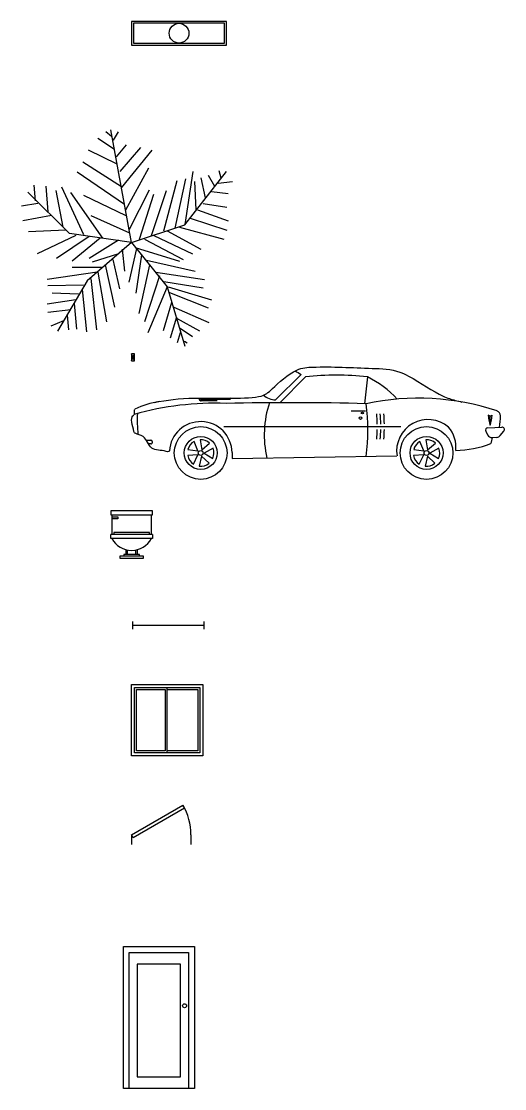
# Model space of a CAD drawing. Header units: inches. Extents: x -56 to 189, y -129 to 412.
import ezdxf

# ---------------------------------------------------------------- set-up
doc = ezdxf.new("R2010")
doc.units = ezdxf.units.IN
doc.header["$MEASUREMENT"] = 0

# ---------------------------------------------------------------- blocks, each defined once
blk = doc.blocks.new('Door - Imperial')
for p, q in [((0, 0), (0, -5)), ((30, 0), (30, -5))]:
    blk.add_line(p, q)
blk.add_lwpolyline([(0, 0), (25.98, 15), (26.86, 13.48), (0.87, -1.52)], close=True)
blk.add_arc((0, 0), 30, 0, 30)
blk = doc.blocks.new('Aluminum Window (Elevation) - Imperial')
for p, q in [((1.5, 1.5), (1.5, 34.5)), ((1.5, 34.5), (18, 34.5)), ((18, 1.5), (18, 34.5)), ((18, 34.5), (34.5, 34.5)), ((34.5, 34.5), (34.5, 1.5)), ((18, 1.5), (1.5, 1.5)), ((34.5, 1.5), (18, 1.5))]:
    blk.add_line(p, q)
blk.add_lwpolyline([(0, 0), (0, 36), (36, 36), (36, 0)], close=True)
for points in [[(17, 33.5), (17, 2.5), (2.5, 2.5), (2.5, 33.5), (17, 33.5)], [(18, 33.5), (33.5, 33.5), (33.5, 2.5), (18, 2.5)]]:
    blk.add_lwpolyline(points)
blk = doc.blocks.new('Stud - Imperial')
for p, q in [((0, 0), (1.5, 3.5)), ((1.5, 0), (0, 3.5))]:
    blk.add_line(p, q)
blk.add_lwpolyline([(0, 0), (1.5, 0), (1.5, 3.5), (0, 3.5)], close=True)
blk = doc.blocks.new('Toilet - Imperial')
for p, q in [((-10, 22), (-10, 12)), ((10, 12), (10, 22)), ((-10, 21), (-7, 21)), ((-7, 20), (-10, 20)), ((-7, 21), (-7, 20)), ((10.5, 12), (-10.5, 12)), ((-10.5, 10), (-10.5, 12)), ((9, 13), (-9, 13)), ((-9, 13), (-9, 12)), ((9, 12), (9, 13)), ((10.5, 12), (10.5, 10)), ((10.5, 10), (-10.5, 10)), ((4, 2), (-4, 2)), ((-4, 2), (-4, 1)), ((-3, 4.4065), (-3, 2)), ((-2, 2), (-2, 4.1658)), ((2, 4.1658), (2, 2)), ((3, 2), (3, 4.4065)), ((4, 1), (4, 2))]:
    blk.add_line(p, q)
for points in [[(10.5, 22), (10.5, 24), (-10.5, 24), (-10.5, 22)], [(6, 0), (6, 1), (-6, 1), (-6, 0)]]:
    blk.add_lwpolyline(points, close=True)
blk.add_arc((0, 15.3333), 11.3333, 208.0725, 331.9275)
blk = doc.blocks.new('Trees - Imperial')
for p, q in [((-10.186, 53.64), (-13.084, 55.962)), ((0, 0), (-10.5, 57)), ((-9.099, 51.782), (-6.563, 55.962)), ((-8.737, 47.138), (-17.069, 52.711)), ((-7.65, 43.423), (-2.578, 49.46)), ((-7.288, 39.707), (-21.778, 46.673)), ((-5.839, 35.992), (4.667, 48.067)), ((-5.114, 27.632), (10.463, 46.673)), ((-5.114, 28.097), (-24.676, 40.636)), ((-2.941, 16.486), (8.652, 37.85)), ((-3.665, 19.273), (-27.574, 35.527)), ((27, 9), (48, 36)), ((27.127, 9.056), (31.112, 35.992)), ((35.096, 32.741), (37.27, 22.524)), ((38.719, 34.134), (41.979, 28.561)), ((44.153, 36.456), (45.239, 32.741)), ((-48.585, 21.131), (-49.309, 29.026)), ((-43.513, 28.561), (-42.427, 15.558)), ((-35.544, 28.097), (-24.314, 3.947)), ((16.259, 5.805), (23.142, 31.348)), ((22.055, 7.198), (27.489, 32.277)), ((31.836, 30.883), (32.561, 16.486)), ((43.791, 29.954), (51.036, 30.883)), ((-31.5, 4.5), (-52.5, 25.5)), ((-38.442, 26.239), (-34.819, 7.663)), ((-14.533, 2.09), (-30.834, 25.31)), ((-24.314, 23.917), (-2.941, 13.7)), ((-1.129, 6.734), (9.014, 26.704)), ((3.942, 1.625), (11.187, 24.381)), ((10.101, 3.483), (17.708, 26.239)), ((40.53, 25.775), (48.862, 24.846)), ((-47.498, 19.737), (-55.83, 18.344)), ((33.285, 16.486), (48.862, 10.913)), ((36.183, 19.737), (48.137, 17.88)), ((-40.615, 13.7), (-55.105, 10.913)), ((-20.691, 13.7), (-1.129, 4.876)), ((29.662, 12.307), (48.137, 6.269)), ((-33.37, 6.269), (-52.207, 5.34)), ((0, 0), (27, 9)), ((18.07, 5.805), (35.096, -3.483)), ((24.229, 7.663), (46.688, 1.625)), ((-28.299, 3.483), (-47.86, -5.805)), ((-21.416, 3.018), (-38.079, -8.128)), ((0, 0), (-31.5, 4.5)), ((-15.982, 2.09), (-30.11, -9.521)), ((0, 0), (-22.5, -19.5)), ((-6.563, 1.161), (-21.416, -8.128)), ((0, 0), (18, -22.5)), ((6.478, 1.625), (26.04, -8.592)), ((11.187, 3.483), (30.749, -5.805)), ((-4.752, -3.483), (-3.665, -14.629)), ((2.493, -3.019), (-1.491, -20.202)), ((1.769, -2.555), (24.229, -9.521)), ((-6.563, -5.805), (-19.967, -9.985)), ((-9.461, -8.592), (-6.201, -23.453)), ((5.029, -6.27), (2.131, -25.775)), ((7.565, -9.056), (32.198, -14.629)), ((-17.431, -15.094), (-42.789, -18.809)), ((-15.257, -12.772), (-30.11, -12.772)), ((-17.069, -15.094), (-12.721, -40.172)), ((-13.446, -11.378), (-8.737, -32.741)), ((9.014, -11.378), (3.58, -35.992)), ((12.274, -15.094), (36.907, -18.809)), ((-24.314, -21.596), (-42.427, -22.06)), ((-22.5, -19.5), (-37.5, -45)), ((-20.691, -18.345), (-17.793, -44.352)), ((14.085, -16.951), (6.478, -40.172)), ((16.259, -19.738), (36.183, -22.989)), ((-26.849, -26.24), (-40.253, -25.775)), ((-25.038, -23.918), (-22.865, -45.281)), ((18.07, -22.524), (8.289, -45.745)), ((18, -22.5), (27, -52.5)), ((18.433, -22.524), (40.53, -29.026)), ((19.157, -25.311), (38.719, -33.206)), ((-28.299, -29.026), (-42.789, -31.348)), ((-29.023, -30.884), (-27.936, -43.887)), ((20.244, -30.419), (15.897, -44.816)), ((-30.834, -34.135), (-42.427, -35.528)), ((-32.646, -36.921), (-31.921, -44.352)), ((21.331, -32.741), (39.081, -40.636)), ((-34.457, -39.708), (-40.978, -42.494)), ((22.78, -37.85), (19.519, -48.532)), ((22.78, -38.314), (34.372, -44.816)), ((24.591, -45.745), (23.142, -50.854)), ((24.591, -43.423), (30.749, -47.603)), ((26.764, -49.925), (28.213, -50.854))]:
    blk.add_line(p, q)
blk = doc.blocks.new('Vehicles - Imperial')
for p, q in [((72.93, 40.23), (85.8, 53.18)), ((75, 38.82), (88.08, 51.97)), ((119.39, 51.91), (117.92, 38.32)), ((50.13, 41.06), (34.31, 40.98)), ((43.26, 39.85), (35.15, 39.78)), ((35.3, 40.46), (50.13, 40.62)), ((111.09, 34.73), (118.48, 34.64)), ((46.65, 26.83), (136.29, 26.77)), ((179.3, 24.35), (180.25, 22.49)), ((180.37, 26.17), (187.51, 26.41)), ((186.68, 22.17), (188.51, 24.37)), ((7.45, 19.78), (9.74, 19.8)), ((9.76, 17.93), (8.53, 17.92)), ((10.37, 19.19), (10.38, 18.56)), ((182.62, 21.14), (184.91, 21.28)), ((50.87, 13.52), (50.91, 10.52))]:
    blk.add_line(p, q)
for points in [[(35.31, 39.93), (35.3, 40.27, 0.269532), (35.14, 40.54), (34.38, 40.96, 0.575383), (34.15, 40.83), (34.15, 40.49, 0.269532), (34.32, 40.22), (35.08, 39.79, 0.575383)], [(28.49, 15.1), (33.61, 14.4), (31.65, 19.18, 0.199906)], [(34.64, 20.05), (35.56, 14.97), (39.5, 18.31, 0.199906)], [(142.85, 15.1), (147.96, 14.4), (146.01, 19.18, 0.199906)], [(148.99, 20.05), (149.91, 14.97), (153.85, 18.31, 0.199906)], [(31.31, 7.72), (33.55, 12.37), (28.4, 11.99, 0.199906)], [(39.19, 8.12), (35.46, 11.69), (34.23, 6.67, 0.199906)], [(41.25, 15.74), (36.7, 13.3), (41.09, 10.58, 0.199906)], [(145.66, 7.72), (147.9, 12.37), (142.75, 11.99, 0.199906)], [(153.54, 8.12), (149.81, 11.69), (148.59, 6.67, 0.199906)], [(155.6, 15.74), (151.06, 13.3), (155.45, 10.58, 0.199906)]]:
    blk.add_lwpolyline(points, format="xyb", close=True)
for points in [[(181.58, 27.46), (181.53, 31.95), (182.57, 32.45)], [(181.58, 27.46), (181.53, 31.95), (180.48, 32.43)], [(50.91, 10.52), (134.38, 11.83)]]:
    blk.add_lwpolyline(points)
for centre, radius in [((115.89, 31.01), 0.619), ((34.98, 13.35), 13.35), ((34.98, 13.35), 8.35), ((149.33, 13.35), 13.35), ((149.33, 13.35), 8.35), ((34.98, 13.35), 1.25), ((149.33, 13.35), 1.25)]:
    blk.add_circle(centre, radius)
for centre, radius, start, end in [((114.6, 105.09), 59.37, 237.6103, 240.9785), ((103.45, -95), 147.78, 83.8163, 95.9705), ((95.51, 3.91), 53.61, 43.2748, 63.5665), ((42.18, -111.35), 149.91, 87.8393, 105.8096), ((20.53, -3.15), 43.06, 98.5304, 116.112), ((80.1, -1364.13), 1402.96, 88.42296, 91.3179), ((73.29, 50.49), 10.26, 230.424, 268.0085), ((118.31, 22.51), 51.16, 161.4307, 193.2363), ((145.17, -84.88), 125.99, 71.5283, 102.1242), ((25.66, 24.94), 94.01, 351.8279, 8.1674), ((79.16, 30.11), 76.3, 177.5773, 185.5205), ((45.64, 26.83), 78.76, 0.852, 4.6556), ((47.43, 26.85), 78.76, 0.852, 4.6556), ((49.23, 26.87), 78.76, 0.852, 4.6556), ((146.68, 36.98), 36.17, 344.7432, 352.8063), ((184.3, 32.25), 2.49, 357.932, 71.5283), ((34.98, 13.35), 15.9, 0.6373, 176.3412), ((150.1, 14.36), 15.92, 49.2263, 189.1528), ((216.26, 37.76), 36.17, 188.4683, 196.5315), ((116.55, 34.7), 70.29, 353.1942, 357.932), ((45.64, 26.83), 78.76, 355.2644, 358.8633), ((47.43, 26.85), 78.76, 355.2644, 358.8633), ((49.23, 26.87), 78.76, 355.2644, 358.8633), ((149.4, 16.55), 14.84, 352.7285, 41.6613), ((180.41, 24.92), 1.25, 91.939, 207.109), ((182.47, 23.63), 2.49, 207.109, 273.4677), ((184.76, 23.76), 2.49, 273.4677, 320.1683), ((187.55, 25.16), 1.25, 320.1683, 91.939), ((9.75, 19.18), 0.623, 0.6373, 90.6373), ((9.76, 18.55), 0.623, 270.6373, 0.6373), ((162.47, 70.82), 56.18, 271.6865, 290.2774), ((114.25, 37.03), 70.29, 344.3985, 346.9385)]:
    blk.add_arc(centre, radius, start, end)
blk.add_ellipse((116.89, 33.59), major_axis=(-0.63, -0.007), ratio=0.610043)
for points, knots in [([(11.39, 38.92), (18.06, 40.19), (30.91, 42.01), (64.77, 40.11), (70.25, 44.91), (82.35, 56.38), (99.18, 57.3), (116.06, 56.35), (133.04, 55.87), (145.24, 49.87), (153.62, 43.8), (161.17, 40.68), (164.92, 39.73), (167.29, 39.15)], [18.629823, 18.629823, 18.629823, 18.629823, 19.527405, 20.700571, 21.107983, 21.608568, 21.92336, 23.151359, 23.716171, 23.908743, 24.77794, 24.943072, 25.187755, 25.187755, 25.187755, 25.187755]), ([(19.11, 14.36), (18.99, 14.21), (18.5, 13.81), (15.35, 15), (9.19, 13.94), (7.26, 22.22), (3.01, 22.66), (1.32, 23.61), (0.64, 26.92), (-0.96, 31.49), (1.54, 32.64), (1.5, 34.06), (1.49, 34.8), (1.49, 35.06), (1.52, 35.3), (1.58, 35.51)], [16.815853, 16.815853, 16.815853, 16.815853, 16.838212, 16.885395, 17.18439, 17.479846, 17.654423, 17.670693, 17.696923, 18.016358, 18.052739, 18.140805, 18.140805, 18.140805, 18.172382, 18.172382, 18.172382, 18.172382])]:
    blk.add_open_spline(points, degree=3, knots=knots)
blk = doc.blocks.new('*U8')
blk.add_lwpolyline([(3.12, 0.01), (0.12, 0.01), (0.12, 72.01), (36.12, 72.01), (36.12, 0.01), (33.12, 0.01)])
for points in [[(33.12, 68.99), (33.12, 0.01), (3.12, 0.01), (3.12, 68.99)], [(29.12, 6.01), (29.12, 62.99), (7.12, 62.99), (7.12, 6.01)]]:
    blk.add_lwpolyline(points, close=True)
blk.add_circle((31.12, 42.01), 1)
blk = doc.blocks.new('*U10')
for p, q in [((0, 4), (0, 0)), ((0, 2), (36, 2)), ((36, 4), (36, 0))]:
    blk.add_line(p, q)
blk = doc.blocks.new('Fluorescent (Recessed) - Imperial')
for points in [[(0, 0), (48, 0), (48, 12), (0, 12)], [(1, 1), (47, 1), (47, 11), (1, 11)]]:
    blk.add_lwpolyline(points, close=True)
blk.add_circle((24, 6), 5)

msp = doc.modelspace()

# ---------------------------------------------------------------- block references
for name, p in [('Fluorescent (Recessed) - Imperial', (0, 400)), ('Trees - Imperial', (0, 300)), ('Stud - Imperial', (0, 240)), ('Vehicles - Imperial', (0, 180)), ('Toilet - Imperial', (0, 140)), ('*U10', (0.52, 104.05)), ('Aluminum Window (Elevation) - Imperial', (0, 40)), ('Door - Imperial', (0, 0)), ('*U8', (-4.29, -128.67))]:
    msp.add_blockref(name, p)

doc.saveas('drawing.dxf')
